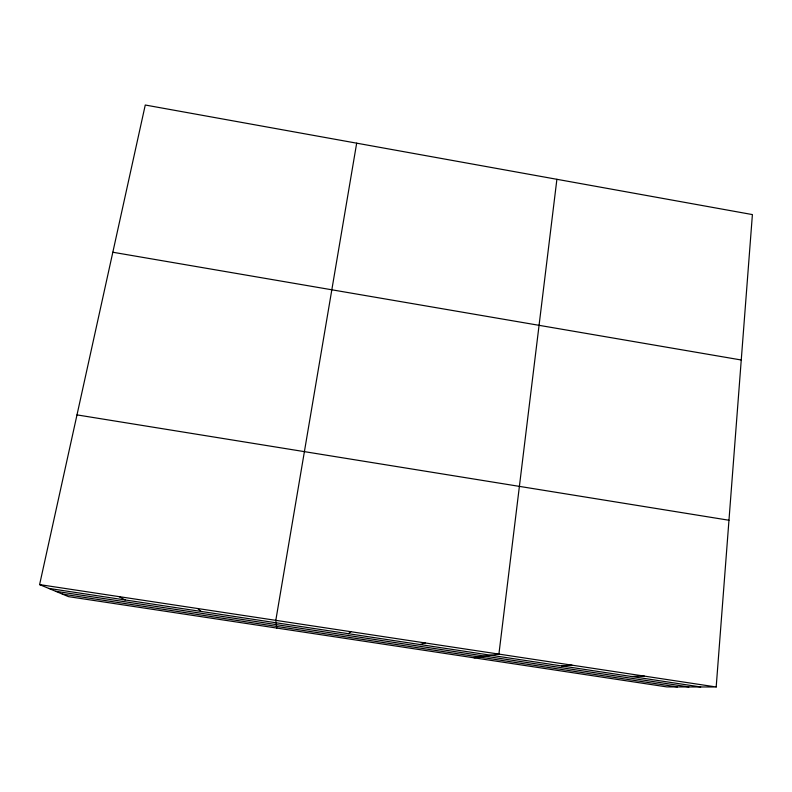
<?xml version="1.0" encoding="UTF-8"?>
<svg xmlns="http://www.w3.org/2000/svg" width="792" height="792" viewBox="0 0 792 792"><rect width="100%" height="100%" fill="white"/><g stroke="black" fill="none" stroke-linecap="round" stroke-linejoin="round"><path stroke-width="1.19" d="M716.186 686.981L752.4 214.583L145.263 105.019L39.6 584.605L68.508 596.643L666.864 686.912L716.186 686.981L39.6 584.605M556.895 179.299L498.91 654.103L474.091 657.835M356.677 143.164L275.804 620.344L276.764 628.066M348.391 633.699L350.836 631.699M420.047 644.539L425.195 642.956M561.558 665.933L571.972 665.161M631.412 676.487L644.391 676.12M48.718 588.397L700.692 686.961M55.638 591.287L688.882 686.951M62.36 594.079L677.408 686.931M76.992 414.889L728.967 520.245M112.83 252.242L741.253 359.994M119.067 596.633L125.186 599.96M197.802 608.543L200.98 611.424"/></g></svg>
